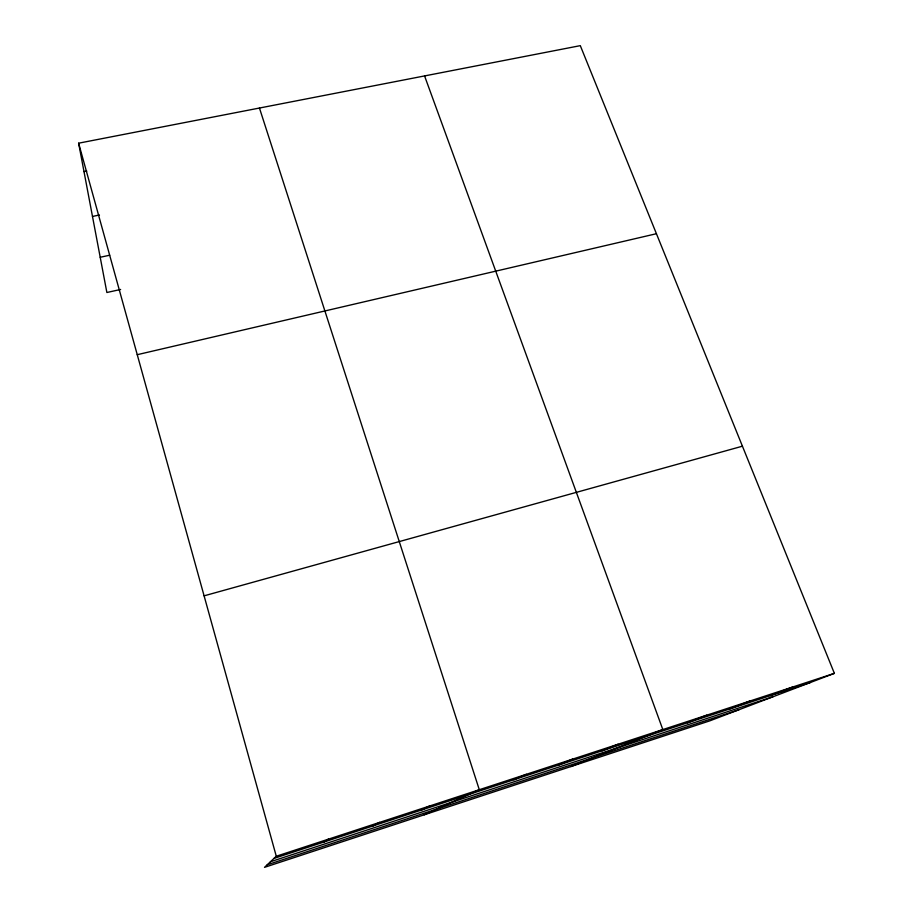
<?xml version="1.0" encoding="UTF-8"?>
<svg xmlns="http://www.w3.org/2000/svg" width="913" height="913" viewBox="0 0 913 913"><rect width="100%" height="100%" fill="white"/><g stroke="black" fill="none" stroke-linecap="round" stroke-linejoin="round"><path stroke-width="1.37" d="M834.379 673.36L276.285 856.246L264.508 867.35L709.8 720.859L834.379 673.36L580.303 45.65L78.621 143.193L106.878 292.502L120.619 289.467M323.932 842.037L328.44 839.15M373.006 825.934L379.648 822.373M421.213 810.128L429.92 805.894M424.214 814.807L479.291 789.711L259.452 108.031M513.814 779.759L526.367 774.292M558.288 765.174L572.634 759.125M602.032 750.828L618.124 744.221M570.819 766.589L662.827 729.578L424.568 75.927M687.421 722.834L706.799 715.164M729.088 709.161L750.03 701.001M770.104 695.717L792.552 687.067M273.98 858.414L810.47 682.479M270.408 861.781L772.934 696.79M267.224 864.794L738.971 709.743M204.101 595.835L742.429 446.195M137.247 354.689L656.424 233.717M100.213 257.261L109.686 255.229M92.487 216.449L99.449 215M83.996 171.61L86.781 171.062M78.621 143.193L276.285 856.246"/></g></svg>
